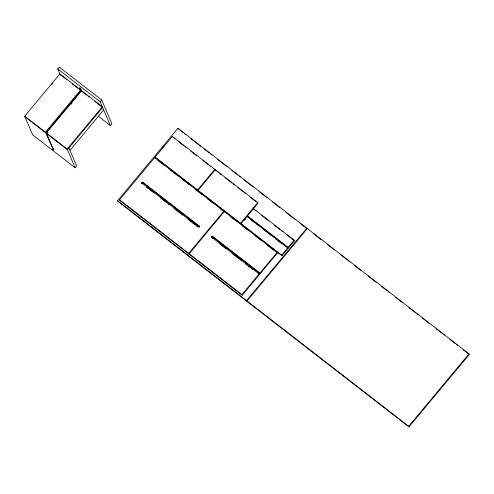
<?xml version="1.0" encoding="UTF-8"?>
<svg xmlns="http://www.w3.org/2000/svg" width="494" height="494" viewBox="0 0 494 494"><rect width="100%" height="100%" fill="white"/><g stroke="black" fill="none" stroke-linecap="round" stroke-linejoin="round"><path stroke-width="0.74" d="M141.858 182.891C142.976 185.608 140.876 181.452 142.89 182.335L198.928 225.758L199.415 226.789M199.348 226.567L143.155 182.959L142.272 183.064L142.198 183.743M141.932 183.12L198.119 226.727L199.008 226.616L199.082 225.937M242.196 295.27L241.93 294.646L189.171 253.755L189.437 254.385L242.196 295.27L259.393 274.627L259.128 274.003L211.704 237.25L211.623 236.391L212.506 236.286L259.93 273.04L260.196 273.664L277.4 253.021L277.134 252.397L224.369 211.506L188.949 254.009L119.82 200.428L119.548 199.804L154.752 157.555L223.887 211.136L224.153 211.759L219.91 208.468M260.196 273.664L212.778 236.91C211.129 236.354 211.858 238.855 213.186 238.818M60.453 75.187L57.767 68.901L59.28 67.091L101.727 99.992L111.86 123.741L110.347 125.55L98.22 116.152M75.15 167.799L32.697 134.899L24.7 116.152L59.904 73.902L80.639 89.976L45.442 132.225L53.21 149.682L53.618 149.929L46.411 132.979L81.615 90.729L102.351 106.803L67.153 149.052L75.15 167.799L76.656 165.99L68.925 147.867M51.858 84.505L52.846 83.319M80.911 90.6L45.707 132.849L24.966 116.775M71.124 104.265L72.099 103.085M52.654 149.139L53.408 148.237M52.722 149.231L53.476 148.33M52.846 149.367L53.605 148.466M53.019 149.528L53.778 148.62M110.347 125.55L100.22 101.801L101.727 99.992M102.616 107.426L67.419 149.676L46.677 133.602M69.994 150.361L103.684 109.927M117.597 200.7L177.945 128.273L469.034 353.858L469.3 354.482L408.952 426.909L117.862 201.324L117.597 200.7L408.686 426.285L408.952 426.909M162.514 147.737L163.495 146.564M240.806 223.868L240.541 223.245L198.088 190.351L198.36 190.974L240.806 223.868L258.004 203.232L257.738 202.602L215.291 169.708L197.872 190.598L155.419 157.697L155.153 157.073L172.357 136.43L214.804 169.331L215.069 169.955L213.859 169.016M197.872 190.598L197.606 189.974L214.804 169.331M188.949 254.009L188.683 253.385L223.887 211.136M240.541 223.245L257.738 202.602M244.542 220.349L245.469 219.231M241.93 294.646L259.128 274.003M259.93 273.04L277.134 252.397M287.693 247.864L287.959 248.494L281.926 255.731L281.654 255.108L287.693 247.864L247.062 216.378L247.327 217.002M294.128 240.14L294.393 240.763L288.36 248.007L288.095 247.383L294.128 240.14L253.496 208.653L253.762 209.277M246.525 300.605L306.867 228.179M247.012 300.988L307.354 228.555M408.686 426.285L469.034 353.852M183.083 132.67L177.945 128.273M184.299 133.615L185.522 134.559M190.999 138.808L198.31 144.47M199.527 145.415L200.743 146.36M204.399 149.188L209.271 152.967M210.487 153.906L211.704 154.85M217.792 159.574L226.931 166.651M231.803 170.424L237.892 175.148M239.108 176.092L240.325 177.031M243.98 179.865L253.113 186.942M259.202 191.666L266.513 197.328M272.602 202.046L279.913 207.708M286.001 212.426L292.701 217.619M293.918 218.564L295.134 219.509M300.006 223.282L306.095 228.006M313.406 233.668L321.322 239.8M327.411 244.518L332.283 248.297M333.499 249.242L334.716 250.186M340.804 254.904L347.504 260.097M348.721 261.036L349.943 261.981M354.204 265.284L360.904 270.477M368.209 276.14L376.125 282.278M381.609 286.52L387.086 290.768M388.309 291.713L389.525 292.658M395.614 297.376L402.314 302.569M409.013 307.762L415.713 312.949M416.93 313.894L418.146 314.839M422.407 318.142L429.107 323.335M436.418 328.998L441.895 333.246M443.112 334.191L444.334 335.13M449.812 339.378L455.295 343.626M456.512 344.571L457.728 345.516M463.211 349.764L468.689 354.007M173.832 137.999L175.049 138.938M178.081 141.284L183.533 145.514M184.75 146.459L185.96 147.397M190.814 151.158L196.878 155.857M202.941 160.556L207.795 164.317M209.005 165.255L210.222 166.194M218.589 172.684L215.291 169.708M219.799 173.622L221.016 174.561M225.258 177.852L231.927 183.021M233.143 183.959L234.354 184.898M237.997 187.72L242.844 191.481M244.061 192.419L245.271 193.358M250.73 197.588L256.188 201.818M254.373 209.746L256.188 211.16M261.647 215.39L268.927 221.028M274.38 225.258L279.839 229.488M281.055 230.426L282.265 231.365M286.514 234.656L293.183 239.825M288.095 247.383L247.463 215.897L247.729 216.52L288.36 248.007M57.767 68.901L100.22 101.801M250.964 219.824L255.213 223.115M256.423 224.054L257.64 224.992M263.092 229.222L268.551 233.452M269.767 234.391L270.978 235.335M275.831 239.09L281.895 243.795M60.169 74.526L66.881 79.725M72.371 83.98L77.861 88.235M79.077 89.186L80.3 90.13M81.88 91.353L86.759 95.132M87.981 96.083L89.198 97.028M94.687 101.282L102.011 106.957M155.153 157.073L197.606 189.974M281.654 255.108L241.029 223.621L241.294 224.245L281.926 255.731M157.444 160.062L164.724 165.7M170.183 169.93L175.636 174.16M176.852 175.098L178.062 176.043M182.311 179.328L186.553 182.619M187.769 183.558L188.98 184.503M195.044 189.202L199.897 192.956M201.107 193.901L202.324 194.84M207.171 198.6L213.235 203.3M230.093 216.366L234.946 220.126M236.163 221.065L237.373 222.004M242.227 225.764L248.291 230.463M254.96 235.632L261.629 240.8M267.087 245.03L274.368 250.674M276.183 252.082L277.4 253.021M74.569 97.824L75.786 98.763M146.613 187.226L153.924 192.895M160.624 198.088L166.713 202.806M167.935 203.75L169.152 204.695M174.024 208.468L180.112 213.192M181.335 214.13L182.552 215.075M188.035 219.324L195.34 224.992M196.563 225.931L197.779 226.876M219.268 243.53L225.956 248.717M232.032 253.428L239.331 259.078M240.547 260.023L241.764 260.962M245.413 263.79L250.273 267.563M251.489 268.501L252.706 269.446M258.177 273.688L259.393 274.627M24.7 116.152L45.442 132.225M46.411 132.979L67.153 149.052M119.548 199.804L188.683 253.385M224.369 211.506L224.64 212.136M172.357 136.43L172.622 137.06M212.506 236.286L212.778 236.91M212.29 236.181L212.562 236.805M212.049 236.163L212.315 236.787M211.815 236.237L212.08 236.861M211.623 236.391L211.889 237.021M211.506 236.607L211.969 237.88M211.481 236.842L211.815 237.694M198.928 225.758L199.193 226.382M199.125 226.406L199.391 227.03M199.008 226.616L199.273 227.24M154.752 157.555L155.017 158.179M142.89 182.335L143.155 182.959M142.673 182.224L142.939 182.854M142.433 182.212L142.698 182.836M142.192 182.286L142.463 182.91M142 182.44L142.272 183.064M141.883 182.657L142.155 183.28M82.084 91.835C81.207 88.185 77.614 84.511 81.405 91.767M47.214 131.04L47.819 132.454"/></g></svg>
